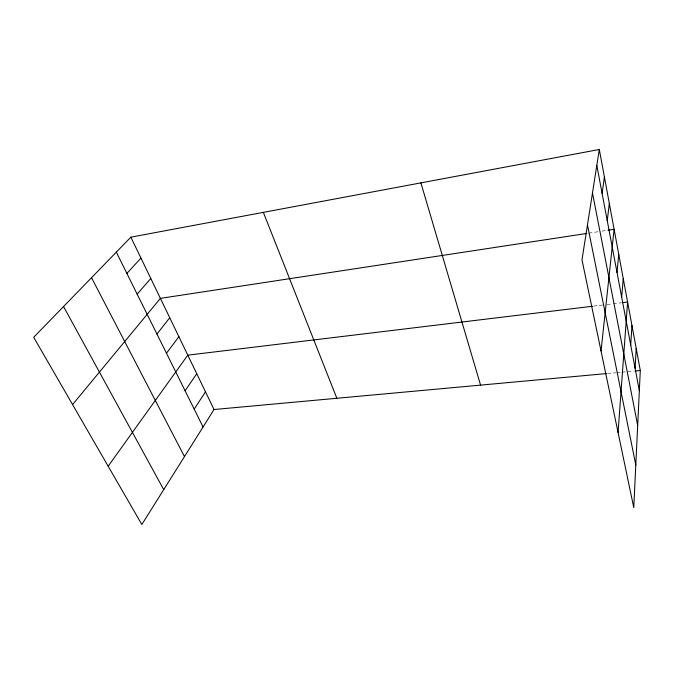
<?xml version="1.0" encoding="UTF-8"?>
<svg xmlns="http://www.w3.org/2000/svg" width="674" height="674" viewBox="0 0 674 674"><rect width="100%" height="100%" fill="white"/><g stroke="black" fill="none" stroke-linecap="round" stroke-linejoin="round"><path stroke-width="0.51" stroke-dasharray="3.37 2.53" d="M588.773 233.145L597.897 231.755M601.949 231.14L607.013 230.373M593.541 306.131L602.834 305.01M606.962 304.505L612.118 303.881M613.155 303.763L621.403 302.761M607.569 373.489L615.75 372.739M616.777 372.646L620.864 372.267M621.891 372.174L634.167 371.054"/><path stroke-width="1.01" d="M599.304 149.485L640.3 370.489L633.771 507.632L581.991 259.844L599.304 149.485L130.857 237.164L33.7 337.295L141.835 524.515L214.029 409.522L606.549 373.581M635.093 368.223L636.189 348.34M630.712 345.029L631.959 325.525M618.058 432.422L627.595 302.011L622.439 302.634M621.681 297.15L623.231 278.497M617.022 272.448L618.74 254.267M601.039 351.019L614.107 229.286L608.024 230.213M607.24 220.642L609.33 203.523M602.109 193.455L604.393 176.933M194.188 409.101L205.494 391.838M185.089 390.752L196.757 373.725M108.16 466.223L187.793 355.156L592.513 306.257M166.47 353.227L178.888 336.688M156.949 334.034L169.755 317.766M72.565 404.594L160.395 298.371L586.751 233.457M137.167 294.142L150.799 278.488M126.88 273.417L140.95 258.083M635.186 370.961L640.3 370.489M63.55 306.527L163.731 489.636M91.529 277.696L184.482 456.593M116.324 252.135L203.059 426.987M130.857 237.164L214.029 409.522M263.349 212.361L336.857 398.275M420.896 182.873L480.562 385.115M587.475 224.855L635.801 465.026M592.48 192.958L637.68 425.479M596.81 165.357L639.34 390.718"/></g></svg>
